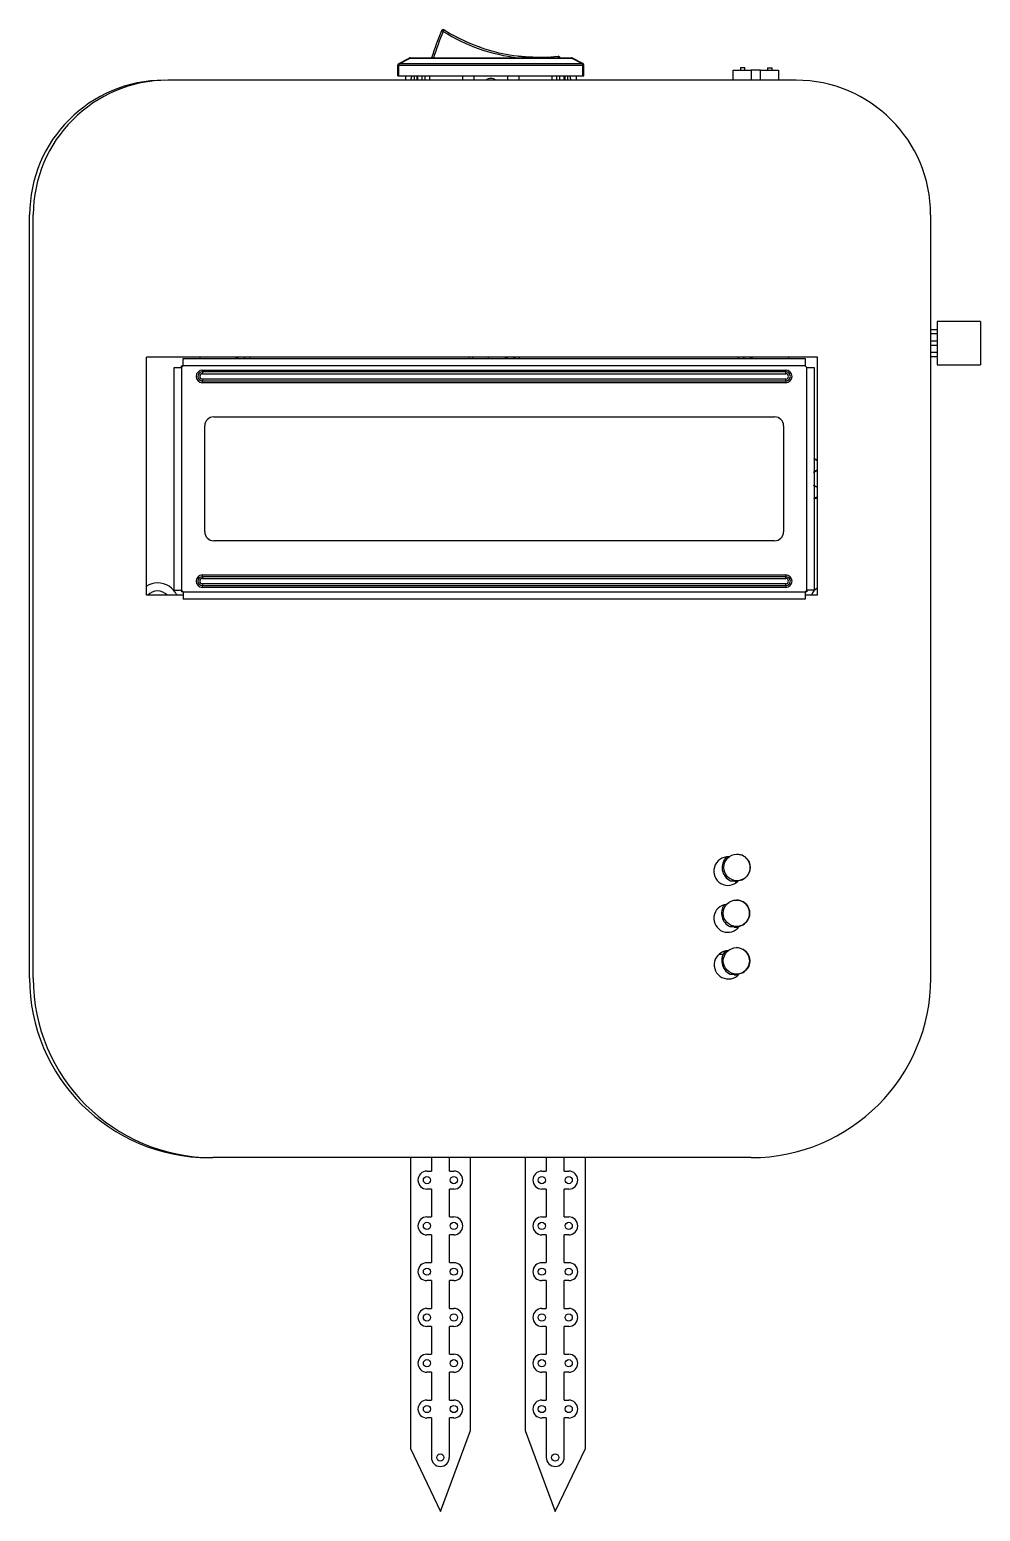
# Model space of a CAD drawing. Extents: x 2.69 to 8.09, y 2.38 to 7.06.
# Drawn here: x 2.688 to 3.73, y 2.377 to 4.001 of the extents above.
import ezdxf

# ---------------------------------------------------------------- set-up
doc = ezdxf.new("R2010")
doc.units = 0
doc.header["$LTSCALE"] = 0.5
doc.layers.add('TANGENT_LINES', color=7, linetype='CONTINUOUS')
doc.layers.add('VISIBLE', color=7, linetype='CONTINUOUS')

msp = doc.modelspace()

# ---------------------------------------------------------------- linework, layer by layer
at = {"layer": 'TANGENT_LINES'}
for p, q in [((3.1393, 4.0002), (3.1411, 3.9994)), ((3.1411, 3.9994), (3.1422, 4.0011)), ((3.0936, 3.9642), (3.2934, 3.9642)), ((3.1049, 3.9703), (3.2821, 3.9703)), ((3.2394, 3.9714), (3.2394, 3.9712)), ((3.2675, 3.9705), (3.2673, 3.9722)), ((3.2934, 3.9642), (3.2821, 3.9703)), ((3.0926, 3.9625), (3.2944, 3.9625)), ((3.0926, 3.9508), (3.0926, 3.9625)), ((3.1123, 3.9508), (3.1123, 3.9459)), ((3.2747, 3.9508), (3.2747, 3.9459)), ((3.2944, 3.9508), (3.2944, 3.9625)), ((3.4791, 3.957), (3.4791, 3.9459)), ((3.4892, 3.9459), (3.4892, 3.957)), ((2.8541, 3.631), (2.8541, 3.3869)), ((3.5382, 3.633), (2.8561, 3.633)), ((2.8772, 3.6261), (2.8772, 3.6281)), ((2.8772, 3.6281), (3.517, 3.6281)), ((2.8772, 3.6261), (2.8772, 3.6241)), ((2.8772, 3.6241), (3.517, 3.6241)), ((3.517, 3.6281), (3.517, 3.6261)), ((3.517, 3.6241), (3.517, 3.6261)), ((3.5401, 3.3869), (3.5401, 3.631)), ((3.517, 3.6182), (2.8772, 3.6182)), ((2.8772, 3.6182), (2.8772, 3.6163)), ((2.8772, 3.6143), (2.8772, 3.6163)), ((3.517, 3.6143), (2.8772, 3.6143)), ((3.517, 3.6163), (3.517, 3.6182)), ((3.517, 3.6163), (3.517, 3.6143)), ((2.8772, 3.4017), (2.8772, 3.4037)), ((2.8772, 3.4037), (3.517, 3.4037)), ((2.8772, 3.4017), (2.8772, 3.3997)), ((2.8772, 3.3997), (3.517, 3.3997)), ((3.517, 3.4037), (3.517, 3.4017)), ((3.517, 3.3997), (3.517, 3.4017)), ((2.8561, 3.385), (3.5382, 3.385)), ((3.517, 3.3938), (2.8772, 3.3938)), ((2.8772, 3.3938), (2.8772, 3.3919)), ((2.8772, 3.3899), (2.8772, 3.3919)), ((3.517, 3.3899), (2.8772, 3.3899)), ((3.517, 3.3919), (3.517, 3.3938)), ((3.517, 3.3919), (3.517, 3.3899)), ((3.4499, 2.9904), (3.4475, 2.9904))]:
    msp.add_line(p, q, dxfattribs=at)
for points in [[(3.093, 3.9641), (3.093, 3.9641), (3.093, 3.964), (3.093, 3.964), (3.093, 3.964), (3.093, 3.964), (3.0929, 3.9639), (3.0929, 3.9639), (3.0929, 3.9639), (3.0929, 3.9638), (3.0929, 3.9638), (3.0929, 3.9638), (3.0928, 3.9638), (3.0928, 3.9637), (3.0928, 3.9637), (3.0928, 3.9637), (3.0928, 3.9636), (3.0928, 3.9636), (3.0928, 3.9636), (3.0928, 3.9635), (3.0928, 3.9635), (3.0927, 3.9635), (3.0927, 3.9634), (3.0927, 3.9634), (3.0927, 3.9634), (3.0927, 3.9633), (3.0927, 3.9633), (3.0927, 3.9632), (3.0927, 3.9632), (3.0927, 3.9632), (3.0927, 3.9631), (3.0927, 3.9631), (3.0927, 3.9631), (3.0927, 3.963), (3.0927, 3.963), (3.0927, 3.963), (3.0926, 3.9629), (3.0926, 3.9629), (3.0926, 3.9629), (3.0926, 3.9628), (3.0926, 3.9628), (3.0926, 3.9628), (3.0926, 3.9627), (3.0926, 3.9627), (3.0926, 3.9626), (3.0926, 3.9626), (3.0926, 3.9626), (3.0926, 3.9625), (3.0926, 3.9625)], [(3.2944, 3.9625), (3.2944, 3.9625), (3.2944, 3.9626), (3.2944, 3.9626), (3.2944, 3.9626), (3.2944, 3.9627), (3.2944, 3.9627), (3.2944, 3.9628), (3.2944, 3.9628), (3.2944, 3.9628), (3.2944, 3.9629), (3.2944, 3.9629), (3.2944, 3.9629), (3.2944, 3.963), (3.2944, 3.963), (3.2944, 3.963), (3.2944, 3.9631), (3.2943, 3.9631), (3.2943, 3.9631), (3.2943, 3.9632), (3.2943, 3.9632), (3.2943, 3.9632), (3.2943, 3.9633), (3.2943, 3.9633), (3.2943, 3.9634), (3.2943, 3.9634), (3.2943, 3.9634), (3.2943, 3.9635), (3.2943, 3.9635), (3.2943, 3.9635), (3.2942, 3.9636), (3.2942, 3.9636), (3.2942, 3.9636), (3.2942, 3.9637), (3.2942, 3.9637), (3.2942, 3.9637), (3.2942, 3.9638), (3.2942, 3.9638), (3.2941, 3.9638), (3.2941, 3.9638), (3.2941, 3.9639), (3.2941, 3.9639), (3.2941, 3.9639), (3.2941, 3.964), (3.294, 3.964), (3.294, 3.964), (3.294, 3.964), (3.294, 3.9641), (3.294, 3.9641)]]:
    msp.add_lwpolyline(points, dxfattribs=at)
for centre, radius, start, end in [((3.2466, 4.168), 0.1988, 237.9553, 263.3088), ((2.8772, 3.6212), 0.00689, 90, 270), ((2.8772, 3.6212), 0.00295, 90, 270), ((3.517, 3.6212), 0.00689, 270, 90), ((3.517, 3.6212), 0.00295, 270, 90), ((2.8772, 3.3968), 0.00689, 90, 270), ((2.8772, 3.3968), 0.00295, 90, 270), ((3.517, 3.3968), 0.00689, 270, 90), ((3.517, 3.3968), 0.00295, 270, 90)]:
    msp.add_arc(centre, radius, start, end, dxfattribs=at)
at = {"layer": 'VISIBLE'}
for p, q in [((3.1528, 3.9951), (3.1527, 3.9949)), ((3.1816, 3.9824), (3.1815, 3.9822)), ((3.0927, 3.9642), (3.104, 3.9703)), ((3.0936, 3.9642), (3.093, 3.9641)), ((3.0936, 3.9642), (3.1049, 3.9703)), ((3.1049, 3.9705), (3.2821, 3.9705)), ((3.2237, 3.9726), (3.2236, 3.9724)), ((3.2943, 3.9642), (3.283, 3.9703)), ((3.2934, 3.9642), (3.294, 3.9641)), ((3.0926, 3.9625), (3.0916, 3.9625)), ((3.0916, 3.9508), (3.0916, 3.9625)), ((3.0916, 3.9508), (3.0926, 3.9508)), ((3.0926, 3.9508), (3.2944, 3.9508)), ((3.1, 3.9508), (3.1, 3.9459)), ((3.1069, 3.9508), (3.1053, 3.9459)), ((3.1094, 3.9508), (3.1094, 3.9459)), ((3.1133, 3.9459), (3.1133, 3.9508)), ((3.1178, 3.9508), (3.1178, 3.9459)), ((3.1215, 3.9459), (3.1215, 3.9508)), ((3.1261, 3.9508), (3.1261, 3.9459)), ((3.1625, 3.9508), (3.1625, 3.9459)), ((3.1753, 3.9459), (3.1753, 3.9508)), ((3.2117, 3.9508), (3.2117, 3.9459)), ((3.2245, 3.9459), (3.2245, 3.9508)), ((3.2609, 3.9459), (3.2609, 3.9508)), ((3.2655, 3.9508), (3.2655, 3.9459)), ((3.2692, 3.9459), (3.2692, 3.9508)), ((3.2737, 3.9508), (3.2737, 3.9459)), ((3.2777, 3.9508), (3.2777, 3.9459)), ((3.2817, 3.9459), (3.2801, 3.9508)), ((3.287, 3.9508), (3.287, 3.9459)), ((3.2954, 3.9625), (3.2944, 3.9625)), ((3.2944, 3.9508), (3.2954, 3.9508)), ((3.2954, 3.9508), (3.2954, 3.9625)), ((3.4594, 3.957), (3.4791, 3.957)), ((3.4594, 3.9459), (3.4594, 3.957)), ((3.4672, 3.9599), (3.4672, 3.957)), ((3.4672, 3.9599), (3.4721, 3.9599)), ((3.4721, 3.957), (3.4721, 3.9599)), ((3.4892, 3.957), (3.4791, 3.957)), ((3.4892, 3.957), (3.5089, 3.957)), ((3.497, 3.9597), (3.497, 3.957)), ((3.497, 3.9597), (3.502, 3.9597)), ((3.502, 3.957), (3.502, 3.9597)), ((3.5089, 3.957), (3.5089, 3.9459)), ((3.5282, 3.9459), (2.8393, 3.9459)), ((2.6877, 2.9617), (2.6877, 3.7983)), ((2.6916, 2.9617), (2.6916, 3.7983)), ((3.6759, 2.9617), (3.6759, 3.7983)), ((3.6828, 3.6724), (3.6759, 3.6724)), ((3.7303, 3.6815), (3.6828, 3.6815)), ((3.6828, 3.6815), (3.6828, 3.634)), ((3.7303, 3.6815), (3.7303, 3.634)), ((3.6759, 3.6681), (3.6828, 3.6681)), ((3.6828, 3.6599), (3.6759, 3.6599)), ((3.6759, 3.6556), (3.6828, 3.6556)), ((3.5518, 3.6423), (2.8157, 3.6423)), ((2.8157, 3.3815), (2.8157, 3.6423)), ((2.8561, 3.6409), (3.5382, 3.6409)), ((2.8561, 3.633), (2.8561, 3.6409)), ((2.9174, 3.6423), (2.9135, 3.6409)), ((2.924, 3.6409), (2.9231, 3.6423)), ((3.1733, 3.6423), (3.1733, 3.6409)), ((3.191, 3.6409), (3.191, 3.6423)), ((3.2127, 3.6423), (3.2087, 3.6409)), ((3.2193, 3.6409), (3.2184, 3.6423)), ((3.2203, 3.6415), (3.2189, 3.6415)), ((3.2203, 3.6409), (3.2203, 3.6415)), ((3.4712, 3.6423), (3.4703, 3.6409)), ((3.4808, 3.6409), (3.4768, 3.6423)), ((3.5382, 3.6409), (3.5382, 3.633)), ((3.5518, 3.3815), (3.5518, 3.6423)), ((3.6828, 3.6474), (3.6759, 3.6474)), ((3.6759, 3.6431), (3.6828, 3.6431)), ((2.8462, 3.3869), (2.8462, 3.631)), ((2.8462, 3.631), (2.8541, 3.631)), ((2.8541, 3.633), (2.8561, 3.633)), ((2.8541, 3.631), (2.8541, 3.633)), ((2.8561, 3.633), (2.8541, 3.631)), ((3.517, 3.6261), (2.8772, 3.6261)), ((3.5382, 3.633), (3.5383, 3.633)), ((3.5401, 3.631), (3.5382, 3.633)), ((3.5383, 3.6328), (3.5383, 3.633)), ((3.5401, 3.631), (3.548, 3.631)), ((3.548, 3.631), (3.548, 3.3869)), ((3.6828, 3.634), (3.7303, 3.634)), ((2.8772, 3.6163), (3.517, 3.6163)), ((2.8896, 3.5769), (3.5047, 3.5769)), ((2.8797, 3.4509), (2.8797, 3.5671)), ((3.5146, 3.5671), (3.5146, 3.4509)), ((3.5512, 3.5297), (3.5476, 3.5309)), ((3.5518, 3.5288), (3.548, 3.5304)), ((3.5472, 3.5164), (3.551, 3.5178)), ((3.5518, 3.5187), (3.548, 3.5171)), ((3.551, 3.5002), (3.5472, 3.5015)), ((3.551, 3.5002), (3.5472, 3.5015)), ((3.5518, 3.4993), (3.548, 3.5008)), ((3.5476, 3.487), (3.5512, 3.4883)), ((3.5518, 3.4891), (3.548, 3.4876)), ((3.5047, 3.4411), (2.8896, 3.4411)), ((3.517, 3.4017), (2.8772, 3.4017)), ((2.8561, 3.3815), (2.8157, 3.3815)), ((2.8462, 3.3869), (2.8541, 3.3869)), ((2.8541, 3.3869), (2.8541, 3.385)), ((2.8541, 3.3869), (2.8561, 3.385)), ((2.8561, 3.385), (2.8541, 3.385)), ((2.8561, 3.385), (2.8561, 3.3771)), ((2.8772, 3.3919), (3.517, 3.3919)), ((3.5382, 3.385), (3.5401, 3.3869)), ((3.5401, 3.385), (3.5382, 3.385)), ((3.5382, 3.385), (3.5382, 3.3771)), ((3.5518, 3.3815), (3.5382, 3.3815)), ((3.5401, 3.3869), (3.5401, 3.385)), ((3.548, 3.3869), (3.5401, 3.3869)), ((3.5382, 3.3771), (2.8561, 3.3771)), ((3.4562, 3.0683), (3.4649, 3.0683)), ((3.4609, 3.0676), (3.4609, 3.0683)), ((3.4609, 3.0676), (3.4642, 3.0676)), ((3.4556, 3.0181), (3.4658, 3.0181)), ((3.4603, 3.0174), (3.4603, 3.0181)), ((3.4603, 3.0174), (3.4651, 3.0174)), ((3.4655, 3.0181), (3.4655, 3.0178)), ((3.4436, 2.9879), (3.4483, 2.9879)), ((3.4558, 2.966), (3.4655, 2.966)), ((3.4604, 2.9652), (3.4604, 2.966)), ((3.4604, 2.9652), (3.4647, 2.9652)), ((3.479, 2.7648), (2.8885, 2.7648)), ((3.1052, 2.7648), (3.1052, 2.4459)), ((3.1283, 2.7648), (3.1283, 2.7501)), ((3.148, 2.7501), (3.148, 2.7648)), ((3.1711, 2.4656), (3.1711, 2.7648)), ((3.2312, 2.7648), (3.2312, 2.4656)), ((3.2543, 2.7648), (3.2543, 2.7501)), ((3.274, 2.7501), (3.274, 2.7648)), ((3.2971, 2.4459), (3.2971, 2.7648)), ((3.1234, 2.7501), (3.1283, 2.7501)), ((3.148, 2.7501), (3.1529, 2.7501)), ((3.2494, 2.7501), (3.2543, 2.7501)), ((3.274, 2.7501), (3.2789, 2.7501)), ((3.1283, 2.7304), (3.1234, 2.7304)), ((3.1283, 2.7304), (3.1283, 2.6999)), ((3.1529, 2.7304), (3.148, 2.7304)), ((3.148, 2.6999), (3.148, 2.7304)), ((3.2543, 2.7304), (3.2494, 2.7304)), ((3.2543, 2.7304), (3.2543, 2.6999)), ((3.2789, 2.7304), (3.274, 2.7304)), ((3.274, 2.6999), (3.274, 2.7304)), ((3.1234, 2.6999), (3.1283, 2.6999)), ((3.148, 2.6999), (3.1529, 2.6999)), ((3.2494, 2.6999), (3.2543, 2.6999)), ((3.274, 2.6999), (3.2789, 2.6999)), ((3.1283, 2.6802), (3.1234, 2.6802)), ((3.1283, 2.6802), (3.1283, 2.6497)), ((3.1529, 2.6802), (3.148, 2.6802)), ((3.148, 2.6497), (3.148, 2.6802)), ((3.2543, 2.6802), (3.2494, 2.6802)), ((3.2543, 2.6802), (3.2543, 2.6497)), ((3.2789, 2.6802), (3.274, 2.6802)), ((3.274, 2.6497), (3.274, 2.6802)), ((3.1234, 2.6497), (3.1283, 2.6497)), ((3.148, 2.6497), (3.1529, 2.6497)), ((3.2494, 2.6497), (3.2543, 2.6497)), ((3.274, 2.6497), (3.2789, 2.6497)), ((3.1283, 2.63), (3.1234, 2.63)), ((3.1283, 2.63), (3.1283, 2.5995)), ((3.1529, 2.63), (3.148, 2.63)), ((3.148, 2.5995), (3.148, 2.63)), ((3.2543, 2.63), (3.2494, 2.63)), ((3.2543, 2.63), (3.2543, 2.5995)), ((3.274, 2.5995), (3.274, 2.63)), ((3.2789, 2.63), (3.274, 2.63)), ((3.1234, 2.5995), (3.1283, 2.5995)), ((3.148, 2.5995), (3.1529, 2.5995)), ((3.2494, 2.5995), (3.2543, 2.5995)), ((3.274, 2.5995), (3.2789, 2.5995)), ((3.1283, 2.5798), (3.1234, 2.5798)), ((3.1283, 2.5798), (3.1283, 2.5493)), ((3.1529, 2.5798), (3.148, 2.5798)), ((3.148, 2.5493), (3.148, 2.5798)), ((3.2543, 2.5798), (3.2494, 2.5798)), ((3.2543, 2.5798), (3.2543, 2.5493)), ((3.2789, 2.5798), (3.274, 2.5798)), ((3.274, 2.5493), (3.274, 2.5798)), ((3.1234, 2.5493), (3.1283, 2.5493)), ((3.148, 2.5493), (3.1529, 2.5493)), ((3.2494, 2.5493), (3.2543, 2.5493)), ((3.274, 2.5493), (3.2789, 2.5493)), ((3.1283, 2.5296), (3.1234, 2.5296)), ((3.1283, 2.5296), (3.1283, 2.4991)), ((3.1529, 2.5296), (3.148, 2.5296)), ((3.148, 2.4991), (3.148, 2.5296)), ((3.2543, 2.5296), (3.2494, 2.5296)), ((3.2543, 2.5296), (3.2543, 2.4991)), ((3.2789, 2.5296), (3.274, 2.5296)), ((3.274, 2.4991), (3.274, 2.5296)), ((3.1234, 2.4991), (3.1283, 2.4991)), ((3.148, 2.4991), (3.1529, 2.4991)), ((3.2494, 2.4991), (3.2543, 2.4991)), ((3.274, 2.4991), (3.2789, 2.4991)), ((3.1283, 2.4794), (3.1234, 2.4794)), ((3.1283, 2.4794), (3.1283, 2.4361)), ((3.1529, 2.4794), (3.148, 2.4794)), ((3.148, 2.4361), (3.148, 2.4794)), ((3.2543, 2.4794), (3.2494, 2.4794)), ((3.2543, 2.4794), (3.2543, 2.4361)), ((3.2789, 2.4794), (3.274, 2.4794)), ((3.274, 2.4361), (3.274, 2.4794)), ((3.1381, 2.377), (3.1711, 2.4656)), ((3.2312, 2.4656), (3.2641, 2.377)), ((3.1052, 2.4459), (3.1381, 2.377)), ((3.2641, 2.377), (3.2971, 2.4459))]:
    msp.add_line(p, q, dxfattribs=at)
for points in [[(3.0925, 3.9641), (3.0925, 3.9641), (3.0925, 3.9641), (3.0924, 3.9641), (3.0924, 3.9641), (3.0924, 3.9641), (3.0924, 3.9641), (3.0924, 3.9641), (3.0924, 3.9641), (3.0924, 3.9641), (3.0924, 3.9641), (3.0924, 3.9641), (3.0924, 3.9641), (3.0925, 3.9641), (3.0925, 3.9641), (3.0925, 3.964), (3.0925, 3.964), (3.0925, 3.964), (3.0925, 3.964), (3.0925, 3.964), (3.0925, 3.964), (3.0925, 3.964), (3.0925, 3.964), (3.0925, 3.964), (3.0925, 3.964), (3.0925, 3.964), (3.0926, 3.964), (3.0926, 3.964), (3.0926, 3.964), (3.0926, 3.964), (3.0926, 3.964), (3.0926, 3.964), (3.0926, 3.964), (3.0926, 3.964), (3.0926, 3.964), (3.0926, 3.964), (3.0927, 3.964), (3.0927, 3.964), (3.0927, 3.964), (3.0927, 3.964), (3.0927, 3.9641), (3.0927, 3.9641), (3.0927, 3.9641), (3.0927, 3.9641), (3.0927, 3.9641), (3.0927, 3.9641), (3.0928, 3.9641), (3.0928, 3.9641), (3.0928, 3.9641), (3.0928, 3.9641), (3.0928, 3.9641), (3.0928, 3.9641), (3.0928, 3.9641), (3.0928, 3.9641), (3.0928, 3.9641), (3.0929, 3.9641), (3.0929, 3.9641), (3.0929, 3.9641), (3.0929, 3.9641), (3.0929, 3.9641), (3.0929, 3.9641), (3.0929, 3.9641), (3.0929, 3.9641), (3.0929, 3.9641), (3.093, 3.9641), (3.093, 3.9641), (3.093, 3.9641), (3.093, 3.9641), (3.093, 3.9641), (3.093, 3.9641), (3.093, 3.9641), (3.093, 3.9641), (3.093, 3.9641)], [(3.1046, 3.9705), (3.1048, 3.9704), (3.1049, 3.9703)], [(3.2821, 3.9703), (3.2822, 3.9704), (3.2824, 3.9705)], [(3.294, 3.9641), (3.294, 3.9641), (3.294, 3.9641), (3.294, 3.9641), (3.294, 3.9641), (3.294, 3.9641), (3.294, 3.9641), (3.2941, 3.9641), (3.2941, 3.9641), (3.2941, 3.9641), (3.2941, 3.9641), (3.2941, 3.9641), (3.2941, 3.9641), (3.2941, 3.9641), (3.2941, 3.9641), (3.2941, 3.9641), (3.2942, 3.9641), (3.2942, 3.9641), (3.2942, 3.9641), (3.2942, 3.9641), (3.2942, 3.9641), (3.2942, 3.9641), (3.2942, 3.9641), (3.2942, 3.9641), (3.2943, 3.9641), (3.2943, 3.9641), (3.2943, 3.9641), (3.2943, 3.9641), (3.2943, 3.9641), (3.2943, 3.9641), (3.2943, 3.9641), (3.2943, 3.964), (3.2943, 3.964), (3.2944, 3.964), (3.2944, 3.964), (3.2944, 3.964), (3.2944, 3.964), (3.2944, 3.964), (3.2944, 3.964), (3.2944, 3.964), (3.2944, 3.964), (3.2944, 3.964), (3.2944, 3.964), (3.2945, 3.964), (3.2945, 3.964), (3.2945, 3.964), (3.2945, 3.964), (3.2945, 3.964), (3.2945, 3.964), (3.2945, 3.964), (3.2945, 3.964), (3.2945, 3.964), (3.2945, 3.964), (3.2945, 3.964), (3.2945, 3.964), (3.2945, 3.964), (3.2946, 3.964), (3.2946, 3.9641), (3.2946, 3.9641), (3.2946, 3.9641), (3.2946, 3.9641), (3.2946, 3.9641), (3.2946, 3.9641), (3.2946, 3.9641), (3.2946, 3.9641), (3.2946, 3.9641), (3.2946, 3.9641), (3.2946, 3.9641), (3.2946, 3.9641), (3.2946, 3.9641), (3.2946, 3.9641), (3.2946, 3.9641), (3.2946, 3.9641)]]:
    msp.add_lwpolyline(points, dxfattribs=at)
for centre, radius in [((3.4634, 3.0829), 0.0145), ((3.4628, 3.0327), 0.0145), ((3.4629, 2.9805), 0.0145), ((3.1234, 2.7402), 0.00394), ((3.1529, 2.7402), 0.00394), ((3.2494, 2.7402), 0.00394), ((3.2789, 2.7402), 0.00394), ((3.1234, 2.69), 0.00394), ((3.1529, 2.69), 0.00394), ((3.2494, 2.69), 0.00394), ((3.2789, 2.69), 0.00394), ((3.1234, 2.6398), 0.00394), ((3.1529, 2.6398), 0.00394), ((3.2494, 2.6398), 0.00394), ((3.2789, 2.6398), 0.00394), ((3.1234, 2.5896), 0.00394), ((3.1529, 2.5896), 0.00394), ((3.2494, 2.5896), 0.00394), ((3.2789, 2.5896), 0.00394), ((3.1234, 2.5394), 0.00394), ((3.1529, 2.5394), 0.00394), ((3.2494, 2.5394), 0.00394), ((3.2789, 2.5394), 0.00394), ((3.1234, 2.4892), 0.00394), ((3.1529, 2.4892), 0.00394), ((3.2494, 2.4892), 0.00394), ((3.2789, 2.4892), 0.00394), ((3.1381, 2.4361), 0.00394), ((3.2641, 2.4361), 0.00394)]:
    msp.add_circle(centre, radius, dxfattribs=at)
for centre, radius, start, end in [((3.5039, 3.8516), 0.3937, 157.83, 162.4244), ((3.5039, 3.8516), 0.3917, 157.83, 162.3332), ((3.1411, 3.9994), 0.00197, 57.9553, 157.83), ((3.2466, 4.168), 0.1969, 237.9553, 276.0447), ((3.2466, 4.168), 0.1967, 241.5224, 250.6943), ((3.0936, 3.9625), 0.00197, 125.5316, 180), ((3.0936, 3.9625), 0.00197, 118, 125.5316), ((3.1049, 3.9685), 0.00197, 98.6123, 118), ((3.1049, 3.9685), 0.00197, 90, 98.6123), ((3.2466, 4.168), 0.1969, 263.3057, 267.8916), ((3.2466, 4.168), 0.1967, 263.3057, 267.8916), ((3.2466, 4.168), 0.1967, 267.8916, 272.4702), ((3.2466, 4.168), 0.1969, 267.8916, 272.4702), ((3.2675, 3.9702), 0.00197, 7.2621, 96.0447), ((3.2821, 3.9685), 0.00197, 81.3887, 90), ((3.2821, 3.9685), 0.00197, 62, 81.3886), ((3.2934, 3.9625), 0.00197, 54.4684, 62), ((3.2934, 3.9625), 0.00197, 0, 54.4684), ((3.1935, 3.938), 0.00984, 53.752, 126.248), ((2.8353, 3.7983), 0.1476, 90, 180), ((2.8393, 3.7983), 0.1476, 90, 180), ((3.5282, 3.7983), 0.1476, 0, 90), ((2.8797, 3.6384), 0.0064, 142.3709, 157.3801), ((2.924, 3.6384), 0.0064, 22.6199, 37.6291), ((3.175, 3.6384), 0.0064, 142.3709, 157.3801), ((3.2193, 3.6384), 0.0064, 22.6199, 37.6291), ((3.4703, 3.6384), 0.0064, 142.3709, 157.3801), ((3.5146, 3.6384), 0.0064, 22.6199, 37.6291), ((2.8772, 3.6212), 0.00492, 90, 270), ((3.517, 3.6212), 0.00492, 270, 90), ((2.8896, 3.5671), 0.00984, 90, 180), ((3.5047, 3.5671), 0.00984, 360, 90), ((2.8896, 3.4509), 0.00984, 180, 270), ((3.5047, 3.4509), 0.00984, 270, 360), ((2.8772, 3.3968), 0.00492, 90, 270), ((3.517, 3.3968), 0.00492, 270, 90), ((2.828, 3.3712), 0.0236, 90, 121.4395), ((2.828, 3.3712), 0.0148, 90, 135.9129), ((2.828, 3.3712), 0.0236, 25.7754, 90), ((2.828, 3.3712), 0.0148, 44.0871, 90), ((3.5662, 3.3712), 0.0236, 127.7414, 154.2246), ((3.4535, 3.0789), 0.0156, 85.7355, 317.9784), ((3.4633, 3.0829), 0.0162, 135.3703, 244.0794), ((3.4634, 3.0829), 0.0145, 269.9343, 90.0657), ((3.4533, 3.0271), 0.0153, 94.9159, 325.7428), ((3.4627, 3.0327), 0.0162, 145.5875, 244.0794), ((3.4628, 3.0327), 0.0145, 269.9343, 90.0657), ((3.4539, 2.9762), 0.0155, 90.4664, 319.523), ((3.4629, 2.9806), 0.0162, 138.1728, 244.0794), ((3.4629, 2.9805), 0.0145, 269.9343, 90.0657), ((2.8845, 2.9617), 0.1969, 180, 270), ((2.8885, 2.9617), 0.1969, 180, 270), ((3.479, 2.9617), 0.1969, 270, 0), ((3.1234, 2.7402), 0.00984, 90, 270), ((3.1529, 2.7402), 0.00984, 270, 90), ((3.2494, 2.7402), 0.00984, 90, 270), ((3.2789, 2.7402), 0.00984, 270, 90), ((3.1234, 2.69), 0.00984, 90, 270), ((3.1529, 2.69), 0.00984, 270, 90), ((3.2494, 2.69), 0.00984, 90, 270), ((3.2789, 2.69), 0.00984, 270, 90), ((3.1234, 2.6398), 0.00984, 90, 270), ((3.1529, 2.6398), 0.00984, 270, 90), ((3.2494, 2.6398), 0.00984, 90, 270), ((3.2789, 2.6398), 0.00984, 270, 90), ((3.1234, 2.5896), 0.00984, 90, 270), ((3.1529, 2.5896), 0.00984, 270, 90), ((3.2494, 2.5896), 0.00984, 90, 270), ((3.2789, 2.5896), 0.00984, 270, 90), ((3.1234, 2.5394), 0.00984, 90, 270), ((3.1529, 2.5394), 0.00984, 270, 90), ((3.2494, 2.5394), 0.00984, 90, 270), ((3.2789, 2.5394), 0.00984, 270, 90), ((3.1234, 2.4892), 0.00984, 90, 270), ((3.1529, 2.4892), 0.00984, 270, 90), ((3.2494, 2.4892), 0.00984, 90, 270), ((3.2789, 2.4892), 0.00984, 270, 90), ((3.1381, 2.4361), 0.00984, 180, 0), ((3.2641, 2.4361), 0.00984, 180, 0)]:
    msp.add_arc(centre, radius, start, end, dxfattribs=at)

doc.saveas('drawing.dxf')
